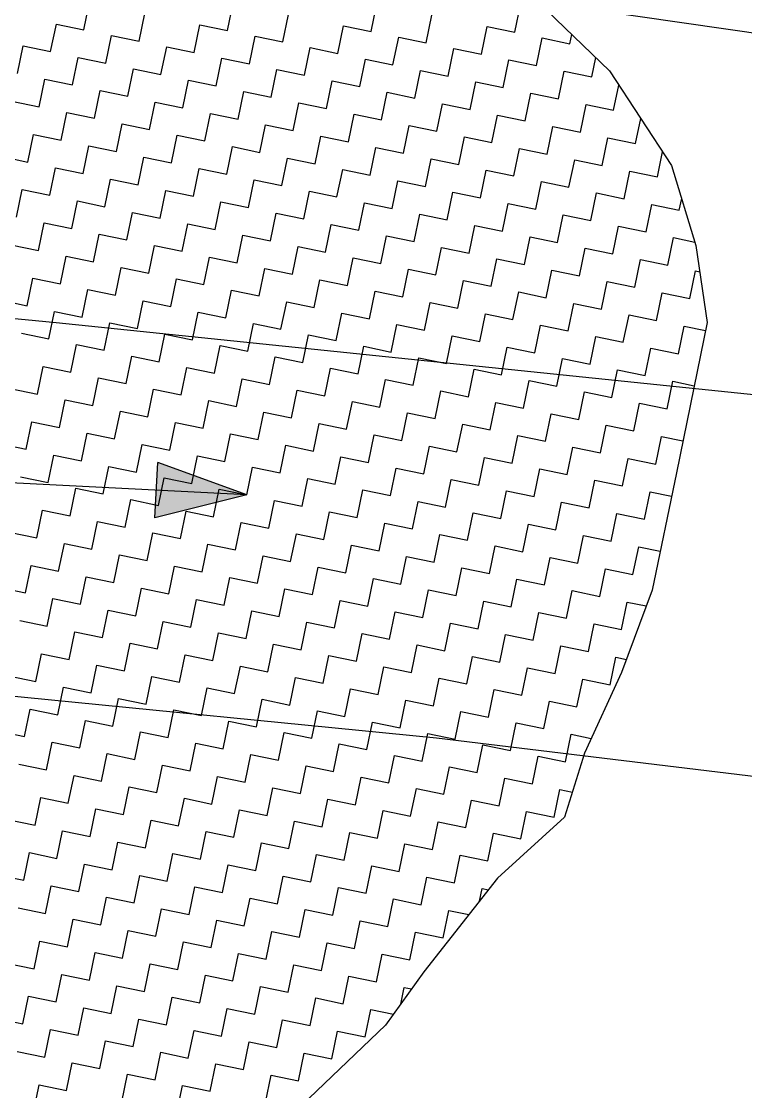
# Model space of a CAD drawing. Header units: metres. Extents: x 280043 to 281054, y 2047152 to 2048652.
# Drawn here: x 280774.2 to 280837.9, y 2048367.3 to 2048461.4 of the extents above; entities that cross this region are included whole.
import ezdxf

# ---------------------------------------------------------------- set-up
doc = ezdxf.new("R2010")
doc.units = ezdxf.units.M
doc.layers.add('POLY_HATCH', color=12, linetype='Continuous')
doc.layers.add('POLY_PARCEL', color=6, linetype='Continuous')

msp = doc.modelspace()

# ---------------------------------------------------------------- hatches: boundary and pattern name
h = msp.add_hatch(color=256)
h.paths.add_polyline_path([(280786.1, 2048420.172), (280785.977, 2048417.735), (280794.066, 2048419.768)])
h.paths.add_polyline_path([(280794.066, 2048419.768), (280786.224, 2048422.609), (280786.1, 2048420.172)])

# ---------------------------------------------------------------- linework, layer by layer
for points in [[(280794.066, 2048419.768), (280746.072, 2048422.201)], [(280785.977, 2048417.735), (280786.224, 2048422.609)], [(280794.066, 2048419.768), (280786.224, 2048422.609)], [(280794.066, 2048419.768), (280785.977, 2048417.735)]]:
    msp.add_lwpolyline(points)
at = {"layer": 'POLY_HATCH', "linetype": 'Continuous'}
for p, q in [((280779.739, 2048460.643), (280780.239, 2048463.068)), ((280792.365, 2048460.569), (280792.865, 2048462.994)), ((280804.99, 2048460.494), (280805.49, 2048462.919)), ((280817.615, 2048460.42), (280818.115, 2048462.845)), ((280784.589, 2048459.643), (280785.089, 2048462.069)), ((280797.215, 2048459.569), (280797.715, 2048461.994)), ((280809.84, 2048459.495), (280810.34, 2048461.92)), ((280776.814, 2048458.718), (280777.314, 2048461.143)), ((280777.314, 2048461.143), (280779.739, 2048460.643)), ((280789.44, 2048458.644), (280789.94, 2048461.069)), ((280789.94, 2048461.069), (280792.365, 2048460.569)), ((280802.065, 2048458.569), (280802.565, 2048460.994)), ((280802.565, 2048460.994), (280804.99, 2048460.494)), ((280814.69, 2048458.495), (280815.19, 2048460.92)), ((280815.19, 2048460.92), (280817.615, 2048460.42)), ((280781.665, 2048457.718), (280782.164, 2048460.143)), ((280782.164, 2048460.143), (280784.589, 2048459.643)), ((280794.29, 2048457.644), (280794.79, 2048460.069)), ((280794.79, 2048460.069), (280797.215, 2048459.569)), ((280806.915, 2048457.569), (280807.415, 2048459.994)), ((280807.415, 2048459.994), (280809.84, 2048459.495)), ((280819.54, 2048457.495), (280820.04, 2048459.92)), ((280820.04, 2048459.92), (280822.465, 2048459.42)), ((280822.465, 2048459.42), (280822.633, 2048460.232)), ((280773.889, 2048456.793), (280774.389, 2048459.218)), ((280774.389, 2048459.218), (280776.814, 2048458.718)), ((280786.515, 2048456.718), (280787.015, 2048459.144)), ((280787.015, 2048459.144), (280789.44, 2048458.644)), ((280799.14, 2048456.644), (280799.64, 2048459.069)), ((280799.64, 2048459.069), (280802.065, 2048458.569)), ((280811.765, 2048456.57), (280812.265, 2048458.995)), ((280812.265, 2048458.995), (280814.69, 2048458.495)), ((280778.74, 2048455.793), (280779.239, 2048458.218)), ((280779.239, 2048458.218), (280781.665, 2048457.718)), ((280791.365, 2048455.719), (280791.865, 2048458.144)), ((280791.865, 2048458.144), (280794.29, 2048457.644)), ((280803.99, 2048455.644), (280804.49, 2048458.069)), ((280804.49, 2048458.069), (280806.915, 2048457.569)), ((280816.615, 2048455.57), (280817.115, 2048457.995)), ((280817.115, 2048457.995), (280819.54, 2048457.495)), ((280824.391, 2048456.495), (280824.74, 2048458.19)), ((280783.59, 2048454.793), (280784.09, 2048457.218)), ((280784.09, 2048457.218), (280786.515, 2048456.718)), ((280796.215, 2048454.719), (280796.715, 2048457.144)), ((280796.715, 2048457.144), (280799.14, 2048456.644)), ((280808.84, 2048454.644), (280809.34, 2048457.069)), ((280809.34, 2048457.069), (280811.765, 2048456.57)), ((280821.466, 2048454.57), (280821.966, 2048456.995)), ((280821.966, 2048456.995), (280824.391, 2048456.495)), ((280775.815, 2048453.868), (280776.314, 2048456.293)), ((280776.314, 2048456.293), (280778.74, 2048455.793)), ((280788.44, 2048453.793), (280788.94, 2048456.219)), ((280788.94, 2048456.219), (280791.365, 2048455.719)), ((280801.065, 2048453.719), (280801.565, 2048456.144)), ((280801.565, 2048456.144), (280803.99, 2048455.644)), ((280813.69, 2048453.645), (280814.19, 2048456.07)), ((280814.19, 2048456.07), (280816.615, 2048455.57)), ((280780.665, 2048452.868), (280781.165, 2048455.293)), ((280781.165, 2048455.293), (280783.59, 2048454.793)), ((280793.29, 2048452.794), (280793.79, 2048455.219)), ((280793.79, 2048455.219), (280796.215, 2048454.719)), ((280805.915, 2048452.719), (280806.415, 2048455.144)), ((280806.415, 2048455.144), (280808.84, 2048454.644)), ((280818.541, 2048452.645), (280819.041, 2048455.07)), ((280819.041, 2048455.07), (280821.466, 2048454.57)), ((280826.316, 2048453.57), (280826.769, 2048455.769)), ((280773.389, 2048454.368), (280775.815, 2048453.868)), ((280785.515, 2048451.868), (280786.015, 2048454.293)), ((280786.015, 2048454.293), (280788.44, 2048453.793)), ((280798.14, 2048451.794), (280798.64, 2048454.219)), ((280798.64, 2048454.219), (280801.065, 2048453.719)), ((280810.765, 2048451.719), (280811.265, 2048454.144)), ((280811.265, 2048454.144), (280813.69, 2048453.645)), ((280823.391, 2048451.645), (280823.891, 2048454.07)), ((280823.891, 2048454.07), (280826.316, 2048453.57)), ((280777.74, 2048450.943), (280778.24, 2048453.368)), ((280778.24, 2048453.368), (280780.665, 2048452.868)), ((280790.365, 2048450.868), (280790.865, 2048453.294)), ((280790.865, 2048453.294), (280793.29, 2048452.794)), ((280802.99, 2048450.794), (280803.49, 2048453.219)), ((280803.49, 2048453.219), (280805.915, 2048452.719)), ((280815.616, 2048450.72), (280816.116, 2048453.145)), ((280816.116, 2048453.145), (280818.541, 2048452.645)), ((280782.59, 2048449.943), (280783.09, 2048452.368)), ((280783.09, 2048452.368), (280785.515, 2048451.868)), ((280795.215, 2048449.869), (280795.715, 2048452.294)), ((280795.715, 2048452.294), (280798.14, 2048451.794)), ((280807.84, 2048449.794), (280808.34, 2048452.219)), ((280808.34, 2048452.219), (280810.765, 2048451.719)), ((280820.466, 2048449.72), (280820.966, 2048452.145)), ((280820.966, 2048452.145), (280823.391, 2048451.645)), ((280828.241, 2048450.645), (280828.695, 2048452.845)), ((280774.815, 2048449.018), (280775.315, 2048451.443)), ((280775.315, 2048451.443), (280777.74, 2048450.943)), ((280787.44, 2048448.943), (280787.94, 2048451.368)), ((280787.94, 2048451.368), (280790.365, 2048450.868)), ((280800.065, 2048448.869), (280800.565, 2048451.294)), ((280800.565, 2048451.294), (280802.99, 2048450.794)), ((280812.691, 2048448.794), (280813.191, 2048451.22)), ((280813.191, 2048451.22), (280815.616, 2048450.72)), ((280779.665, 2048448.018), (280780.165, 2048450.443)), ((280780.165, 2048450.443), (280782.59, 2048449.943)), ((280792.29, 2048447.943), (280792.79, 2048450.369)), ((280792.79, 2048450.369), (280795.215, 2048449.869)), ((280804.916, 2048447.869), (280805.415, 2048450.294)), ((280805.415, 2048450.294), (280807.84, 2048449.794)), ((280825.316, 2048448.72), (280825.816, 2048451.145)), ((280825.816, 2048451.145), (280828.241, 2048450.645)), ((280772.39, 2048449.518), (280774.815, 2048449.018)), ((280784.515, 2048447.018), (280785.015, 2048449.443)), ((280785.015, 2048449.443), (280787.44, 2048448.943)), ((280797.14, 2048446.944), (280797.64, 2048449.369)), ((280797.64, 2048449.369), (280800.065, 2048448.869)), ((280817.541, 2048447.795), (280818.041, 2048450.22)), ((280818.041, 2048450.22), (280820.466, 2048449.72)), ((280830.166, 2048447.72), (280830.62, 2048449.922)), ((280776.74, 2048446.093), (280777.24, 2048448.518)), ((280777.24, 2048448.518), (280779.665, 2048448.018)), ((280789.365, 2048446.018), (280789.865, 2048448.443)), ((280789.865, 2048448.443), (280792.29, 2048447.943)), ((280801.991, 2048445.944), (280802.49, 2048448.369)), ((280802.49, 2048448.369), (280804.916, 2048447.869)), ((280809.766, 2048446.869), (280810.266, 2048449.294)), ((280810.266, 2048449.294), (280812.691, 2048448.794)), ((280822.391, 2048446.795), (280822.891, 2048449.22)), ((280822.891, 2048449.22), (280825.316, 2048448.72)), ((280781.59, 2048445.093), (280782.09, 2048447.518)), ((280782.09, 2048447.518), (280784.515, 2048447.018)), ((280794.215, 2048445.019), (280794.715, 2048447.444)), ((280794.715, 2048447.444), (280797.14, 2048446.944)), ((280814.616, 2048445.869), (280815.116, 2048448.295)), ((280815.116, 2048448.295), (280817.541, 2048447.795)), ((280827.241, 2048445.795), (280827.741, 2048448.22)), ((280827.741, 2048448.22), (280830.166, 2048447.72)), ((280773.815, 2048444.168), (280774.315, 2048446.593)), ((280774.315, 2048446.593), (280776.74, 2048446.093)), ((280786.44, 2048444.093), (280786.94, 2048446.518)), ((280786.94, 2048446.518), (280789.365, 2048446.018)), ((280806.841, 2048444.944), (280807.341, 2048447.369)), ((280807.341, 2048447.369), (280809.766, 2048446.869)), ((280819.466, 2048444.87), (280819.966, 2048447.295)), ((280819.966, 2048447.295), (280822.391, 2048446.795)), ((280778.665, 2048443.168), (280779.165, 2048445.593)), ((280779.165, 2048445.593), (280781.59, 2048445.093)), ((280799.066, 2048444.019), (280799.565, 2048446.444)), ((280799.565, 2048446.444), (280801.991, 2048445.944)), ((280811.691, 2048443.944), (280812.191, 2048446.369)), ((280812.191, 2048446.369), (280814.616, 2048445.869)), ((280824.316, 2048443.87), (280824.816, 2048446.295)), ((280824.816, 2048446.295), (280827.241, 2048445.795)), ((280832.091, 2048444.795), (280832.301, 2048445.81)), ((280791.29, 2048443.093), (280791.79, 2048445.518)), ((280791.79, 2048445.518), (280794.215, 2048445.019)), ((280803.916, 2048443.019), (280804.416, 2048445.444)), ((280804.416, 2048445.444), (280806.841, 2048444.944)), ((280816.541, 2048442.944), (280817.041, 2048445.37)), ((280817.041, 2048445.37), (280819.466, 2048444.87)), ((280829.166, 2048442.87), (280829.666, 2048445.295)), ((280829.666, 2048445.295), (280832.091, 2048444.795)), ((280775.74, 2048441.243), (280776.24, 2048443.668)), ((280776.24, 2048443.668), (280778.665, 2048443.168)), ((280783.515, 2048442.168), (280784.015, 2048444.593)), ((280784.015, 2048444.593), (280786.44, 2048444.093)), ((280796.141, 2048442.094), (280796.64, 2048444.519)), ((280796.64, 2048444.519), (280799.066, 2048444.019)), ((280808.766, 2048442.019), (280809.266, 2048444.444)), ((280809.266, 2048444.444), (280811.691, 2048443.944)), ((280821.391, 2048441.945), (280821.891, 2048444.37)), ((280821.891, 2048444.37), (280824.316, 2048443.87)), ((280788.365, 2048441.168), (280788.865, 2048443.593)), ((280788.865, 2048443.593), (280791.29, 2048443.093)), ((280800.991, 2048441.094), (280801.491, 2048443.519)), ((280801.491, 2048443.519), (280803.916, 2048443.019)), ((280813.616, 2048441.019), (280814.116, 2048443.444)), ((280814.116, 2048443.444), (280816.541, 2048442.944)), ((280826.241, 2048440.945), (280826.741, 2048443.37)), ((280826.741, 2048443.37), (280829.166, 2048442.87)), ((280780.59, 2048440.243), (280781.09, 2048442.668)), ((280781.09, 2048442.668), (280783.515, 2048442.168)), ((280793.216, 2048440.168), (280793.715, 2048442.593)), ((280793.715, 2048442.593), (280796.141, 2048442.094)), ((280805.841, 2048440.094), (280806.341, 2048442.519)), ((280806.341, 2048442.519), (280808.766, 2048442.019)), ((280818.466, 2048440.019), (280818.966, 2048442.445)), ((280818.966, 2048442.445), (280821.391, 2048441.945)), ((280831.091, 2048439.945), (280831.591, 2048442.37)), ((280831.591, 2048442.37), (280833.469, 2048441.983)), ((280773.315, 2048441.743), (280775.74, 2048441.243)), ((280785.44, 2048439.243), (280785.94, 2048441.668)), ((280785.94, 2048441.668), (280788.365, 2048441.168)), ((280798.066, 2048439.169), (280798.566, 2048441.594)), ((280798.566, 2048441.594), (280800.991, 2048441.094)), ((280810.691, 2048439.094), (280811.191, 2048441.519)), ((280811.191, 2048441.519), (280813.616, 2048441.019)), ((280823.316, 2048439.02), (280823.816, 2048441.445)), ((280823.816, 2048441.445), (280826.241, 2048440.945)), ((280777.665, 2048438.318), (280778.165, 2048440.743)), ((280778.165, 2048440.743), (280780.59, 2048440.243)), ((280790.291, 2048438.243), (280790.79, 2048440.668)), ((280790.79, 2048440.668), (280793.216, 2048440.168)), ((280802.916, 2048438.169), (280803.416, 2048440.594)), ((280803.416, 2048440.594), (280805.841, 2048440.094)), ((280815.541, 2048438.094), (280816.041, 2048440.519)), ((280816.041, 2048440.519), (280818.466, 2048440.019)), ((280828.167, 2048438.02), (280828.666, 2048440.445)), ((280828.666, 2048440.445), (280831.091, 2048439.945)), ((280782.515, 2048437.318), (280783.015, 2048439.743)), ((280783.015, 2048439.743), (280785.44, 2048439.243)), ((280795.141, 2048437.243), (280795.641, 2048439.668)), ((280795.641, 2048439.668), (280798.066, 2048439.169)), ((280807.766, 2048437.169), (280808.266, 2048439.594)), ((280808.266, 2048439.594), (280810.691, 2048439.094)), ((280820.391, 2048437.094), (280820.891, 2048439.52)), ((280820.891, 2048439.52), (280823.316, 2048439.02)), ((280833.017, 2048437.02), (280833.517, 2048439.445)), ((280833.517, 2048439.445), (280833.899, 2048439.366)), ((280774.74, 2048436.392), (280775.24, 2048438.818)), ((280775.24, 2048438.818), (280777.665, 2048438.318)), ((280787.366, 2048436.318), (280787.865, 2048438.743)), ((280787.865, 2048438.743), (280790.291, 2048438.243)), ((280799.991, 2048436.244), (280800.491, 2048438.669)), ((280800.491, 2048438.669), (280802.916, 2048438.169)), ((280812.616, 2048436.169), (280813.116, 2048438.594)), ((280813.116, 2048438.594), (280815.541, 2048438.094)), ((280825.242, 2048436.095), (280825.741, 2048438.52)), ((280825.741, 2048438.52), (280828.167, 2048438.02)), ((280779.59, 2048435.393), (280780.09, 2048437.818)), ((280780.09, 2048437.818), (280782.515, 2048437.318)), ((280792.216, 2048435.318), (280792.716, 2048437.743)), ((280792.716, 2048437.743), (280795.141, 2048437.243)), ((280804.841, 2048435.244), (280805.341, 2048437.669)), ((280805.341, 2048437.669), (280807.766, 2048437.169)), ((280817.466, 2048435.169), (280817.966, 2048437.594)), ((280817.966, 2048437.594), (280820.391, 2048437.094)), ((280830.092, 2048435.095), (280830.592, 2048437.52)), ((280830.592, 2048437.52), (280833.017, 2048437.02)), ((280772.315, 2048436.892), (280774.74, 2048436.392)), ((280784.441, 2048434.393), (280784.941, 2048436.818)), ((280784.941, 2048436.818), (280787.366, 2048436.318)), ((280797.066, 2048434.318), (280797.566, 2048436.743)), ((280797.566, 2048436.743), (280799.991, 2048436.244)), ((280809.691, 2048434.244), (280810.191, 2048436.669)), ((280810.191, 2048436.669), (280812.616, 2048436.169)), ((280822.317, 2048434.169), (280822.816, 2048436.595)), ((280822.816, 2048436.595), (280825.242, 2048436.095)), ((280776.665, 2048433.467), (280777.165, 2048435.893)), ((280777.165, 2048435.893), (280779.59, 2048435.393)), ((280789.291, 2048433.393), (280789.791, 2048435.818)), ((280789.791, 2048435.818), (280792.216, 2048435.318)), ((280801.916, 2048433.319), (280802.416, 2048435.744)), ((280802.416, 2048435.744), (280804.841, 2048435.244)), ((280814.541, 2048433.244), (280815.041, 2048435.669)), ((280815.041, 2048435.669), (280817.466, 2048435.169)), ((280827.167, 2048433.17), (280827.667, 2048435.595)), ((280827.667, 2048435.595), (280830.092, 2048435.095)), ((280781.516, 2048432.468), (280782.016, 2048434.893)), ((280782.016, 2048434.893), (280784.441, 2048434.393)), ((280794.141, 2048432.393), (280794.641, 2048434.818)), ((280794.641, 2048434.818), (280797.066, 2048434.318)), ((280806.766, 2048432.319), (280807.266, 2048434.744)), ((280807.266, 2048434.744), (280809.691, 2048434.244)), ((280819.392, 2048432.244), (280819.891, 2048434.669)), ((280819.891, 2048434.669), (280822.317, 2048434.169)), ((280832.017, 2048432.17), (280832.517, 2048434.595)), ((280832.517, 2048434.595), (280834.407, 2048434.205)), ((280774.24, 2048433.967), (280776.665, 2048433.467)), ((280786.366, 2048431.468), (280786.866, 2048433.893)), ((280786.866, 2048433.893), (280789.291, 2048433.393)), ((280798.991, 2048431.393), (280799.491, 2048433.818)), ((280799.491, 2048433.818), (280801.916, 2048433.319)), ((280811.616, 2048431.319), (280812.116, 2048433.744)), ((280812.116, 2048433.744), (280814.541, 2048433.244)), ((280824.242, 2048431.245), (280824.742, 2048433.67)), ((280824.742, 2048433.67), (280827.167, 2048433.17)), ((280778.591, 2048430.542), (280779.091, 2048432.968)), ((280779.091, 2048432.968), (280781.516, 2048432.468)), ((280791.216, 2048430.468), (280791.716, 2048432.893)), ((280791.716, 2048432.893), (280794.141, 2048432.393)), ((280803.841, 2048430.394), (280804.341, 2048432.819)), ((280804.341, 2048432.819), (280806.766, 2048432.319)), ((280816.467, 2048430.319), (280816.966, 2048432.744)), ((280816.966, 2048432.744), (280819.392, 2048432.244)), ((280829.092, 2048430.245), (280829.592, 2048432.67)), ((280829.592, 2048432.67), (280832.017, 2048432.17)), ((280783.441, 2048429.543), (280783.941, 2048431.968)), ((280783.941, 2048431.968), (280786.366, 2048431.468)), ((280796.066, 2048429.468), (280796.566, 2048431.893)), ((280796.566, 2048431.893), (280798.991, 2048431.393)), ((280808.691, 2048429.394), (280809.191, 2048431.819)), ((280809.191, 2048431.819), (280811.616, 2048431.319)), ((280821.317, 2048429.319), (280821.817, 2048431.744)), ((280821.817, 2048431.744), (280824.242, 2048431.245)), ((280775.666, 2048428.617), (280776.166, 2048431.042)), ((280776.166, 2048431.042), (280778.591, 2048430.542)), ((280788.291, 2048428.543), (280788.791, 2048430.968)), ((280788.791, 2048430.968), (280791.216, 2048430.468)), ((280800.916, 2048428.468), (280801.416, 2048430.893)), ((280801.416, 2048430.893), (280803.841, 2048430.394)), ((280813.542, 2048428.394), (280814.041, 2048430.819)), ((280814.041, 2048430.819), (280816.467, 2048430.319)), ((280826.167, 2048428.32), (280826.667, 2048430.745)), ((280826.667, 2048430.745), (280829.092, 2048430.245)), ((280780.516, 2048427.617), (280781.016, 2048430.043)), ((280781.016, 2048430.043), (280783.441, 2048429.543)), ((280793.141, 2048427.543), (280793.641, 2048429.968)), ((280793.641, 2048429.968), (280796.066, 2048429.468)), ((280805.766, 2048427.469), (280806.266, 2048429.894)), ((280806.266, 2048429.894), (280808.691, 2048429.394)), ((280818.392, 2048427.394), (280818.892, 2048429.819)), ((280818.892, 2048429.819), (280821.317, 2048429.319)), ((280831.017, 2048427.32), (280831.517, 2048429.745)), ((280831.517, 2048429.745), (280833.408, 2048429.355)), ((280773.241, 2048429.117), (280775.666, 2048428.617)), ((280785.366, 2048426.618), (280785.866, 2048429.043)), ((280785.866, 2048429.043), (280788.291, 2048428.543)), ((280797.991, 2048426.543), (280798.491, 2048428.968)), ((280798.491, 2048428.968), (280800.916, 2048428.468)), ((280810.617, 2048426.469), (280811.117, 2048428.894)), ((280811.117, 2048428.894), (280813.542, 2048428.394)), ((280823.242, 2048426.394), (280823.742, 2048428.819)), ((280823.742, 2048428.819), (280826.167, 2048428.32)), ((280777.591, 2048425.692), (280778.091, 2048428.117)), ((280778.091, 2048428.117), (280780.516, 2048427.617)), ((280790.216, 2048425.618), (280790.716, 2048428.043)), ((280790.716, 2048428.043), (280793.141, 2048427.543)), ((280802.841, 2048425.543), (280803.341, 2048427.969)), ((280803.341, 2048427.969), (280805.766, 2048427.469)), ((280815.467, 2048425.469), (280815.967, 2048427.894)), ((280815.967, 2048427.894), (280818.392, 2048427.394)), ((280828.092, 2048425.395), (280828.592, 2048427.82)), ((280828.592, 2048427.82), (280831.017, 2048427.32)), ((280782.441, 2048424.692), (280782.941, 2048427.118)), ((280782.941, 2048427.118), (280785.366, 2048426.618)), ((280795.066, 2048424.618), (280795.566, 2048427.043)), ((280795.566, 2048427.043), (280797.991, 2048426.543)), ((280807.692, 2048424.544), (280808.192, 2048426.969)), ((280808.192, 2048426.969), (280810.617, 2048426.469)), ((280820.317, 2048424.469), (280820.817, 2048426.894)), ((280820.817, 2048426.894), (280823.242, 2048426.394)), ((280774.666, 2048423.767), (280775.166, 2048426.192)), ((280775.166, 2048426.192), (280777.591, 2048425.692)), ((280787.291, 2048423.693), (280787.791, 2048426.118)), ((280787.791, 2048426.118), (280790.216, 2048425.618)), ((280799.916, 2048423.618), (280800.416, 2048426.043)), ((280800.416, 2048426.043), (280802.841, 2048425.543)), ((280812.542, 2048423.544), (280813.042, 2048425.969)), ((280813.042, 2048425.969), (280815.467, 2048425.469)), ((280825.167, 2048423.469), (280825.667, 2048425.894)), ((280825.667, 2048425.894), (280828.092, 2048425.395)), ((280779.516, 2048422.767), (280780.016, 2048425.192)), ((280780.016, 2048425.192), (280782.441, 2048424.692)), ((280792.141, 2048422.693), (280792.641, 2048425.118)), ((280792.641, 2048425.118), (280795.066, 2048424.618)), ((280804.767, 2048422.618), (280805.267, 2048425.044)), ((280805.267, 2048425.044), (280807.692, 2048424.544)), ((280817.392, 2048422.544), (280817.892, 2048424.969)), ((280817.892, 2048424.969), (280820.317, 2048424.469)), ((280830.017, 2048422.47), (280830.517, 2048424.895)), ((280830.517, 2048424.895), (280832.408, 2048424.505)), ((280772.241, 2048424.267), (280774.666, 2048423.767)), ((280784.366, 2048421.768), (280784.866, 2048424.193)), ((280784.866, 2048424.193), (280787.291, 2048423.693)), ((280796.991, 2048421.693), (280797.491, 2048424.118)), ((280797.491, 2048424.118), (280799.916, 2048423.618)), ((280809.617, 2048421.619), (280810.117, 2048424.044)), ((280810.117, 2048424.044), (280812.542, 2048423.544)), ((280822.242, 2048421.544), (280822.742, 2048423.969)), ((280822.742, 2048423.969), (280825.167, 2048423.469)), ((280776.591, 2048420.842), (280777.091, 2048423.267)), ((280777.091, 2048423.267), (280779.516, 2048422.767)), ((280789.216, 2048420.768), (280789.716, 2048423.193)), ((280789.716, 2048423.193), (280792.141, 2048422.693)), ((280801.842, 2048420.693), (280802.342, 2048423.118)), ((280802.342, 2048423.118), (280804.767, 2048422.618)), ((280814.467, 2048420.619), (280814.967, 2048423.044)), ((280814.967, 2048423.044), (280817.392, 2048422.544)), ((280827.092, 2048420.544), (280827.592, 2048422.969)), ((280827.592, 2048422.969), (280830.017, 2048422.47)), ((280781.441, 2048419.842), (280781.941, 2048422.267)), ((280781.941, 2048422.267), (280784.366, 2048421.768)), ((280794.066, 2048419.768), (280794.566, 2048422.193)), ((280794.566, 2048422.193), (280796.991, 2048421.693)), ((280806.692, 2048419.693), (280807.192, 2048422.119)), ((280807.192, 2048422.119), (280809.617, 2048421.619)), ((280819.317, 2048419.619), (280819.817, 2048422.044)), ((280819.817, 2048422.044), (280822.242, 2048421.544)), ((280774.166, 2048421.342), (280776.591, 2048420.842)), ((280786.291, 2048418.843), (280786.791, 2048421.268)), ((280786.791, 2048421.268), (280789.216, 2048420.768)), ((280798.917, 2048418.768), (280799.417, 2048421.193)), ((280799.417, 2048421.193), (280801.842, 2048420.693)), ((280811.542, 2048418.694), (280812.042, 2048421.119)), ((280812.042, 2048421.119), (280814.467, 2048420.619)), ((280778.516, 2048417.917), (280779.016, 2048420.342)), ((280779.016, 2048420.342), (280781.441, 2048419.842)), ((280791.142, 2048417.843), (280791.641, 2048420.268)), ((280791.641, 2048420.268), (280794.066, 2048419.768)), ((280803.767, 2048417.768), (280804.267, 2048420.193)), ((280804.267, 2048420.193), (280806.692, 2048419.693)), ((280824.167, 2048418.619), (280824.667, 2048421.044)), ((280824.667, 2048421.044), (280827.092, 2048420.544)), ((280783.366, 2048416.917), (280783.866, 2048419.342)), ((280783.866, 2048419.342), (280786.291, 2048418.843)), ((280795.992, 2048416.843), (280796.492, 2048419.268)), ((280796.492, 2048419.268), (280798.917, 2048418.768)), ((280816.392, 2048417.694), (280816.892, 2048420.119)), ((280816.892, 2048420.119), (280819.317, 2048419.619)), ((280829.017, 2048417.619), (280829.517, 2048420.044)), ((280829.517, 2048420.044), (280831.408, 2048419.655)), ((280775.591, 2048415.992), (280776.091, 2048418.417)), ((280776.091, 2048418.417), (280778.516, 2048417.917)), ((280788.217, 2048415.918), (280788.716, 2048418.343)), ((280788.716, 2048418.343), (280791.142, 2048417.843)), ((280800.842, 2048415.843), (280801.342, 2048418.268)), ((280801.342, 2048418.268), (280803.767, 2048417.768)), ((280808.617, 2048416.768), (280809.117, 2048419.194)), ((280809.117, 2048419.194), (280811.542, 2048418.694)), ((280821.242, 2048416.694), (280821.742, 2048419.119)), ((280821.742, 2048419.119), (280824.167, 2048418.619)), ((280780.441, 2048414.992), (280780.941, 2048417.417)), ((280780.941, 2048417.417), (280783.366, 2048416.917)), ((280793.067, 2048414.918), (280793.567, 2048417.343)), ((280793.567, 2048417.343), (280795.992, 2048416.843)), ((280813.467, 2048415.769), (280813.967, 2048418.194)), ((280813.967, 2048418.194), (280816.392, 2048417.694)), ((280826.092, 2048415.694), (280826.592, 2048418.119)), ((280826.592, 2048418.119), (280829.017, 2048417.619)), ((280773.166, 2048416.492), (280775.591, 2048415.992)), ((280785.292, 2048413.992), (280785.791, 2048416.417)), ((280785.791, 2048416.417), (280788.217, 2048415.918)), ((280805.692, 2048414.843), (280806.192, 2048417.268)), ((280806.192, 2048417.268), (280808.617, 2048416.768)), ((280818.317, 2048414.769), (280818.817, 2048417.194)), ((280818.817, 2048417.194), (280821.242, 2048416.694)), ((280777.516, 2048413.067), (280778.016, 2048415.492)), ((280778.016, 2048415.492), (280780.441, 2048414.992)), ((280797.917, 2048413.918), (280798.417, 2048416.343)), ((280798.417, 2048416.343), (280800.842, 2048415.843)), ((280810.542, 2048413.843), (280811.042, 2048416.269)), ((280811.042, 2048416.269), (280813.467, 2048415.769)), ((280823.167, 2048413.769), (280823.667, 2048416.194)), ((280823.667, 2048416.194), (280826.092, 2048415.694)), ((280790.142, 2048412.993), (280790.642, 2048415.418)), ((280790.642, 2048415.418), (280793.067, 2048414.918)), ((280802.767, 2048412.918), (280803.267, 2048415.343)), ((280803.267, 2048415.343), (280805.692, 2048414.843)), ((280815.392, 2048412.844), (280815.892, 2048415.269)), ((280815.892, 2048415.269), (280818.317, 2048414.769)), ((280828.018, 2048412.769), (280828.518, 2048415.194)), ((280828.518, 2048415.194), (280830.408, 2048414.805)), ((280774.591, 2048411.142), (280775.091, 2048413.567)), ((280775.091, 2048413.567), (280777.516, 2048413.067)), ((280782.367, 2048412.067), (280782.866, 2048414.492)), ((280782.866, 2048414.492), (280785.292, 2048413.992)), ((280794.992, 2048411.993), (280795.492, 2048414.418)), ((280795.492, 2048414.418), (280797.917, 2048413.918)), ((280807.617, 2048411.918), (280808.117, 2048414.343)), ((280808.117, 2048414.343), (280810.542, 2048413.843)), ((280820.242, 2048411.844), (280820.742, 2048414.269)), ((280820.742, 2048414.269), (280823.167, 2048413.769)), ((280787.217, 2048411.067), (280787.717, 2048413.492)), ((280787.717, 2048413.492), (280790.142, 2048412.993)), ((280799.842, 2048410.993), (280800.342, 2048413.418)), ((280800.342, 2048413.418), (280802.767, 2048412.918)), ((280812.467, 2048410.918), (280812.967, 2048413.344)), ((280812.967, 2048413.344), (280815.392, 2048412.844)), ((280825.093, 2048410.844), (280825.593, 2048413.269)), ((280825.593, 2048413.269), (280828.018, 2048412.769)), ((280779.442, 2048410.142), (280779.941, 2048412.567)), ((280779.941, 2048412.567), (280782.367, 2048412.067)), ((280792.067, 2048410.068), (280792.567, 2048412.493)), ((280792.567, 2048412.493), (280794.992, 2048411.993)), ((280804.692, 2048409.993), (280805.192, 2048412.418)), ((280805.192, 2048412.418), (280807.617, 2048411.918)), ((280817.318, 2048409.919), (280817.817, 2048412.344)), ((280817.817, 2048412.344), (280820.242, 2048411.844)), ((280772.166, 2048411.642), (280774.591, 2048411.142)), ((280784.292, 2048409.142), (280784.792, 2048411.567)), ((280784.792, 2048411.567), (280787.217, 2048411.067)), ((280796.917, 2048409.068), (280797.417, 2048411.493)), ((280797.417, 2048411.493), (280799.842, 2048410.993)), ((280809.542, 2048408.993), (280810.042, 2048411.418)), ((280810.042, 2048411.418), (280812.467, 2048410.918)), ((280822.168, 2048408.919), (280822.668, 2048411.344)), ((280822.668, 2048411.344), (280825.093, 2048410.844)), ((280776.517, 2048408.217), (280777.016, 2048410.642)), ((280777.016, 2048410.642), (280779.442, 2048410.142)), ((280789.142, 2048408.142), (280789.642, 2048410.567)), ((280789.642, 2048410.567), (280792.067, 2048410.068)), ((280801.767, 2048408.068), (280802.267, 2048410.493)), ((280802.267, 2048410.493), (280804.692, 2048409.993)), ((280814.393, 2048407.994), (280814.892, 2048410.419)), ((280814.892, 2048410.419), (280817.318, 2048409.919)), ((280827.018, 2048407.919), (280827.518, 2048410.344)), ((280827.518, 2048410.344), (280829.189, 2048410)), ((280781.367, 2048407.217), (280781.867, 2048409.642)), ((280781.867, 2048409.642), (280784.292, 2048409.142)), ((280793.992, 2048407.143), (280794.492, 2048409.568)), ((280794.492, 2048409.568), (280796.917, 2048409.068)), ((280806.617, 2048407.068), (280807.117, 2048409.493)), ((280807.117, 2048409.493), (280809.542, 2048408.993)), ((280819.243, 2048406.994), (280819.743, 2048409.419)), ((280819.743, 2048409.419), (280822.168, 2048408.919)), ((280774.092, 2048408.717), (280776.517, 2048408.217)), ((280786.217, 2048406.217), (280786.717, 2048408.642)), ((280786.717, 2048408.642), (280789.142, 2048408.142)), ((280798.842, 2048406.143), (280799.342, 2048408.568)), ((280799.342, 2048408.568), (280801.767, 2048408.068)), ((280811.468, 2048406.068), (280811.967, 2048408.493)), ((280811.967, 2048408.493), (280814.393, 2048407.994)), ((280824.093, 2048405.994), (280824.593, 2048408.419)), ((280824.593, 2048408.419), (280827.018, 2048407.919)), ((280778.442, 2048405.292), (280778.942, 2048407.717)), ((280778.942, 2048407.717), (280781.367, 2048407.217)), ((280791.067, 2048405.217), (280791.567, 2048407.642)), ((280791.567, 2048407.642), (280793.992, 2048407.143)), ((280803.692, 2048405.143), (280804.192, 2048407.568)), ((280804.192, 2048407.568), (280806.617, 2048407.068)), ((280816.318, 2048405.069), (280816.818, 2048407.494)), ((280816.818, 2048407.494), (280819.243, 2048406.994)), ((280783.292, 2048404.292), (280783.792, 2048406.717)), ((280783.792, 2048406.717), (280786.217, 2048406.217)), ((280795.917, 2048404.218), (280796.417, 2048406.643)), ((280796.417, 2048406.643), (280798.842, 2048406.143)), ((280808.543, 2048404.143), (280809.042, 2048406.568)), ((280809.042, 2048406.568), (280811.468, 2048406.068)), ((280821.168, 2048404.069), (280821.668, 2048406.494)), ((280821.668, 2048406.494), (280824.093, 2048405.994)), ((280775.517, 2048403.367), (280776.017, 2048405.792)), ((280776.017, 2048405.792), (280778.442, 2048405.292)), ((280788.142, 2048403.292), (280788.642, 2048405.717)), ((280788.642, 2048405.717), (280791.067, 2048405.217)), ((280800.767, 2048403.218), (280801.267, 2048405.643)), ((280801.267, 2048405.643), (280803.692, 2048405.143)), ((280813.393, 2048403.143), (280813.893, 2048405.568)), ((280813.893, 2048405.568), (280816.318, 2048405.069)), ((280826.018, 2048403.069), (280826.518, 2048405.494)), ((280826.518, 2048405.494), (280827.442, 2048405.303)), ((280780.367, 2048402.367), (280780.867, 2048404.792)), ((280780.867, 2048404.792), (280783.292, 2048404.292)), ((280792.992, 2048402.292), (280793.492, 2048404.717)), ((280793.492, 2048404.717), (280795.917, 2048404.218)), ((280805.618, 2048402.218), (280806.117, 2048404.643)), ((280806.117, 2048404.643), (280808.543, 2048404.143)), ((280818.243, 2048402.144), (280818.743, 2048404.569)), ((280818.743, 2048404.569), (280821.168, 2048404.069)), ((280773.092, 2048403.867), (280775.517, 2048403.367)), ((280785.217, 2048401.367), (280785.717, 2048403.792)), ((280785.717, 2048403.792), (280788.142, 2048403.292)), ((280797.842, 2048401.293), (280798.342, 2048403.718)), ((280798.342, 2048403.718), (280800.767, 2048403.218)), ((280810.468, 2048401.218), (280810.968, 2048403.643)), ((280810.968, 2048403.643), (280813.393, 2048403.143)), ((280823.093, 2048401.144), (280823.593, 2048403.569)), ((280823.593, 2048403.569), (280826.018, 2048403.069)), ((280777.442, 2048400.442), (280777.942, 2048402.867)), ((280777.942, 2048402.867), (280780.367, 2048402.367)), ((280790.067, 2048400.367), (280790.567, 2048402.792)), ((280790.567, 2048402.792), (280792.992, 2048402.292)), ((280802.693, 2048400.293), (280803.192, 2048402.718)), ((280803.192, 2048402.718), (280805.618, 2048402.218)), ((280815.318, 2048400.218), (280815.818, 2048402.643)), ((280815.818, 2048402.643), (280818.243, 2048402.144)), ((280782.292, 2048399.442), (280782.792, 2048401.867)), ((280782.792, 2048401.867), (280785.217, 2048401.367)), ((280794.917, 2048399.367), (280795.417, 2048401.793)), ((280795.417, 2048401.793), (280797.842, 2048401.293)), ((280807.543, 2048399.293), (280808.043, 2048401.718)), ((280808.043, 2048401.718), (280810.468, 2048401.218)), ((280820.168, 2048399.219), (280820.668, 2048401.644)), ((280820.668, 2048401.644), (280823.093, 2048401.144)), ((280774.517, 2048398.517), (280775.017, 2048400.942)), ((280775.017, 2048400.942), (280777.442, 2048400.442)), ((280787.142, 2048398.442), (280787.642, 2048400.867)), ((280787.642, 2048400.867), (280790.067, 2048400.367)), ((280799.768, 2048398.368), (280800.267, 2048400.793)), ((280800.267, 2048400.793), (280802.693, 2048400.293)), ((280812.393, 2048398.293), (280812.893, 2048400.718)), ((280812.893, 2048400.718), (280815.318, 2048400.218)), ((280779.367, 2048397.517), (280779.867, 2048399.942)), ((280779.867, 2048399.942), (280782.292, 2048399.442)), ((280791.992, 2048397.442), (280792.492, 2048399.867)), ((280792.492, 2048399.867), (280794.917, 2048399.367)), ((280804.618, 2048397.368), (280805.118, 2048399.793)), ((280805.118, 2048399.793), (280807.543, 2048399.293)), ((280817.243, 2048397.293), (280817.743, 2048399.718)), ((280817.743, 2048399.718), (280820.168, 2048399.219)), ((280772.092, 2048399.016), (280774.517, 2048398.517)), ((280784.217, 2048396.517), (280784.717, 2048398.942)), ((280784.717, 2048398.942), (280787.142, 2048398.442)), ((280796.843, 2048396.442), (280797.343, 2048398.868)), ((280797.343, 2048398.868), (280799.768, 2048398.368)), ((280809.468, 2048396.368), (280809.968, 2048398.793)), ((280809.968, 2048398.793), (280812.393, 2048398.293)), ((280822.093, 2048396.294), (280822.593, 2048398.719)), ((280822.593, 2048398.719), (280824.354, 2048398.356)), ((280776.442, 2048395.592), (280776.942, 2048398.017)), ((280776.942, 2048398.017), (280779.367, 2048397.517)), ((280789.067, 2048395.517), (280789.567, 2048397.942)), ((280789.567, 2048397.942), (280791.992, 2048397.442)), ((280801.693, 2048395.443), (280802.193, 2048397.868)), ((280802.193, 2048397.868), (280804.618, 2048397.368)), ((280814.318, 2048395.368), (280814.818, 2048397.793)), ((280814.818, 2048397.793), (280817.243, 2048397.293)), ((280781.292, 2048394.592), (280781.792, 2048397.017)), ((280781.792, 2048397.017), (280784.217, 2048396.517)), ((280793.918, 2048394.517), (280794.418, 2048396.942)), ((280794.418, 2048396.942), (280796.843, 2048396.442)), ((280806.543, 2048394.443), (280807.043, 2048396.868)), ((280807.043, 2048396.868), (280809.468, 2048396.368)), ((280819.168, 2048394.368), (280819.668, 2048396.793)), ((280819.668, 2048396.793), (280822.093, 2048396.294)), ((280774.017, 2048396.091), (280776.442, 2048395.592)), ((280786.142, 2048393.592), (280786.642, 2048396.017)), ((280786.642, 2048396.017), (280789.067, 2048395.517)), ((280798.768, 2048393.517), (280799.268, 2048395.943)), ((280799.268, 2048395.943), (280801.693, 2048395.443)), ((280811.393, 2048393.443), (280811.893, 2048395.868)), ((280811.893, 2048395.868), (280814.318, 2048395.368)), ((280778.367, 2048392.667), (280778.867, 2048395.092)), ((280778.867, 2048395.092), (280781.292, 2048394.592)), ((280790.993, 2048392.592), (280791.493, 2048395.017)), ((280791.493, 2048395.017), (280793.918, 2048394.517)), ((280803.618, 2048392.518), (280804.118, 2048394.943)), ((280804.118, 2048394.943), (280806.543, 2048394.443)), ((280816.243, 2048392.443), (280816.743, 2048394.868)), ((280816.743, 2048394.868), (280819.168, 2048394.368)), ((280783.217, 2048391.667), (280783.717, 2048394.092)), ((280783.717, 2048394.092), (280786.142, 2048393.592)), ((280795.843, 2048391.592), (280796.343, 2048394.017)), ((280796.343, 2048394.017), (280798.768, 2048393.517)), ((280808.468, 2048391.518), (280808.968, 2048393.943)), ((280808.968, 2048393.943), (280811.393, 2048393.443)), ((280821.093, 2048391.443), (280821.593, 2048393.868)), ((280821.593, 2048393.868), (280822.69, 2048393.642)), ((280775.442, 2048390.741), (280775.942, 2048393.166)), ((280775.942, 2048393.166), (280778.367, 2048392.667)), ((280788.068, 2048390.667), (280788.568, 2048393.092)), ((280788.568, 2048393.092), (280790.993, 2048392.592)), ((280800.693, 2048390.592), (280801.193, 2048393.018)), ((280801.193, 2048393.018), (280803.618, 2048392.518)), ((280813.318, 2048390.518), (280813.818, 2048392.943)), ((280813.818, 2048392.943), (280816.243, 2048392.443)), ((280780.292, 2048389.742), (280780.792, 2048392.167)), ((280780.792, 2048392.167), (280783.217, 2048391.667)), ((280792.918, 2048389.667), (280793.418, 2048392.092)), ((280793.418, 2048392.092), (280795.843, 2048391.592)), ((280805.543, 2048389.593), (280806.043, 2048392.018)), ((280806.043, 2048392.018), (280808.468, 2048391.518)), ((280818.168, 2048389.518), (280818.668, 2048391.943)), ((280818.668, 2048391.943), (280821.093, 2048391.443)), ((280773.017, 2048391.241), (280775.442, 2048390.741)), ((280785.143, 2048388.742), (280785.643, 2048391.167)), ((280785.643, 2048391.167), (280788.068, 2048390.667)), ((280797.768, 2048388.667), (280798.268, 2048391.092)), ((280798.268, 2048391.092), (280800.693, 2048390.592)), ((280810.393, 2048388.593), (280810.893, 2048391.018)), ((280810.893, 2048391.018), (280813.318, 2048390.518)), ((280777.368, 2048387.816), (280777.867, 2048390.241)), ((280777.867, 2048390.241), (280780.292, 2048389.742)), ((280789.993, 2048387.742), (280790.493, 2048390.167)), ((280790.493, 2048390.167), (280792.918, 2048389.667)), ((280802.618, 2048387.667), (280803.118, 2048390.093)), ((280803.118, 2048390.093), (280805.543, 2048389.593)), ((280782.218, 2048386.817), (280782.718, 2048389.242)), ((280782.718, 2048389.242), (280785.143, 2048388.742)), ((280794.843, 2048386.742), (280795.343, 2048389.167)), ((280795.343, 2048389.167), (280797.768, 2048388.667)), ((280815.243, 2048387.593), (280815.743, 2048390.018)), ((280815.743, 2048390.018), (280818.168, 2048389.518)), ((280774.443, 2048385.891), (280774.942, 2048388.316)), ((280774.942, 2048388.316), (280777.368, 2048387.816)), ((280787.068, 2048385.817), (280787.568, 2048388.242)), ((280787.568, 2048388.242), (280789.993, 2048387.742)), ((280799.693, 2048385.742), (280800.193, 2048388.167)), ((280800.193, 2048388.167), (280802.618, 2048387.667)), ((280807.468, 2048386.668), (280807.968, 2048389.093)), ((280807.968, 2048389.093), (280810.393, 2048388.593)), ((280779.293, 2048384.891), (280779.793, 2048387.316)), ((280779.793, 2048387.316), (280782.218, 2048386.817)), ((280791.918, 2048384.817), (280792.418, 2048387.242)), ((280792.418, 2048387.242), (280794.843, 2048386.742)), ((280812.318, 2048385.668), (280812.818, 2048388.093)), ((280812.818, 2048388.093), (280815.243, 2048387.593)), ((280772.017, 2048386.391), (280774.443, 2048385.891)), ((280784.143, 2048383.892), (280784.643, 2048386.317)), ((280784.643, 2048386.317), (280787.068, 2048385.817)), ((280804.543, 2048384.743), (280805.043, 2048387.168)), ((280805.043, 2048387.168), (280807.468, 2048386.668)), ((280776.368, 2048382.966), (280776.868, 2048385.391)), ((280776.868, 2048385.391), (280779.293, 2048384.891)), ((280796.768, 2048383.817), (280797.268, 2048386.242)), ((280797.268, 2048386.242), (280799.693, 2048385.742)), ((280809.393, 2048383.743), (280809.893, 2048386.168)), ((280809.893, 2048386.168), (280812.318, 2048385.668)), ((280788.993, 2048382.892), (280789.493, 2048385.317)), ((280789.493, 2048385.317), (280791.918, 2048384.817)), ((280801.618, 2048382.817), (280802.118, 2048385.242)), ((280802.118, 2048385.242), (280804.543, 2048384.743)), ((280814.512, 2048384.046), (280814.744, 2048385.168)), ((280814.744, 2048385.168), (280815.305, 2048385.052)), ((280773.943, 2048383.466), (280776.368, 2048382.966)), ((280781.218, 2048381.966), (280781.718, 2048384.391)), ((280781.718, 2048384.391), (280784.143, 2048383.892)), ((280793.843, 2048381.892), (280794.343, 2048384.317)), ((280794.343, 2048384.317), (280796.768, 2048383.817)), ((280806.468, 2048381.818), (280806.968, 2048384.243)), ((280806.968, 2048384.243), (280809.393, 2048383.743)), ((280786.068, 2048380.967), (280786.568, 2048383.392)), ((280786.568, 2048383.392), (280788.993, 2048382.892)), ((280798.693, 2048380.892), (280799.193, 2048383.317)), ((280799.193, 2048383.317), (280801.618, 2048382.817)), ((280811.319, 2048380.818), (280811.819, 2048383.243)), ((280811.819, 2048383.243), (280813.592, 2048382.877)), ((280778.293, 2048380.041), (280778.793, 2048382.466)), ((280778.793, 2048382.466), (280781.218, 2048381.966)), ((280790.918, 2048379.967), (280791.418, 2048382.392)), ((280791.418, 2048382.392), (280793.843, 2048381.892)), ((280803.544, 2048379.892), (280804.043, 2048382.317)), ((280804.043, 2048382.317), (280806.468, 2048381.818)), ((280783.143, 2048379.041), (280783.643, 2048381.466)), ((280783.643, 2048381.466), (280786.068, 2048380.967)), ((280795.768, 2048378.967), (280796.268, 2048381.392)), ((280796.268, 2048381.392), (280798.693, 2048380.892)), ((280808.394, 2048378.893), (280808.894, 2048381.318)), ((280808.894, 2048381.318), (280811.319, 2048380.818)), ((280775.368, 2048378.116), (280775.868, 2048380.541)), ((280775.868, 2048380.541), (280778.293, 2048380.041)), ((280787.993, 2048378.042), (280788.493, 2048380.467)), ((280788.493, 2048380.467), (280790.918, 2048379.967)), ((280800.619, 2048377.967), (280801.118, 2048380.392)), ((280801.118, 2048380.392), (280803.544, 2048379.892)), ((280780.218, 2048377.116), (280780.718, 2048379.541)), ((280780.718, 2048379.541), (280783.143, 2048379.041)), ((280792.843, 2048377.042), (280793.343, 2048379.467)), ((280793.343, 2048379.467), (280795.768, 2048378.967)), ((280805.469, 2048376.967), (280805.969, 2048379.392)), ((280805.969, 2048379.392), (280808.394, 2048378.893)), ((280772.943, 2048378.616), (280775.368, 2048378.116)), ((280785.068, 2048376.116), (280785.568, 2048378.542)), ((280785.568, 2048378.542), (280787.993, 2048378.042)), ((280797.694, 2048376.042), (280798.193, 2048378.467)), ((280798.193, 2048378.467), (280800.619, 2048377.967)), ((280777.293, 2048375.191), (280777.793, 2048377.616)), ((280777.793, 2048377.616), (280780.218, 2048377.116)), ((280789.918, 2048375.117), (280790.418, 2048377.542)), ((280790.418, 2048377.542), (280792.843, 2048377.042)), ((280802.544, 2048375.042), (280803.044, 2048377.467)), ((280803.044, 2048377.467), (280805.469, 2048376.967)), ((280782.143, 2048374.191), (280782.643, 2048376.616)), ((280782.643, 2048376.616), (280785.068, 2048376.116)), ((280794.769, 2048374.117), (280795.268, 2048376.542)), ((280795.268, 2048376.542), (280797.694, 2048376.042)), ((280807.592, 2048375.005), (280807.894, 2048376.467)), ((280807.894, 2048376.467), (280808.544, 2048376.333)), ((280774.368, 2048373.266), (280774.868, 2048375.691)), ((280774.868, 2048375.691), (280777.293, 2048375.191)), ((280786.993, 2048373.191), (280787.493, 2048375.617)), ((280787.493, 2048375.617), (280789.918, 2048375.117)), ((280799.619, 2048373.117), (280800.119, 2048375.542)), ((280800.119, 2048375.542), (280802.544, 2048375.042)), ((280779.218, 2048372.266), (280779.718, 2048374.691)), ((280779.718, 2048374.691), (280782.143, 2048374.191)), ((280791.844, 2048372.192), (280792.343, 2048374.617)), ((280792.343, 2048374.617), (280794.769, 2048374.117)), ((280804.469, 2048372.117), (280804.969, 2048374.542)), ((280804.969, 2048374.542), (280806.966, 2048374.131)), ((280771.943, 2048373.766), (280774.368, 2048373.266)), ((280784.068, 2048371.266), (280784.568, 2048373.691)), ((280784.568, 2048373.691), (280786.993, 2048373.191)), ((280796.694, 2048371.192), (280797.194, 2048373.617)), ((280797.194, 2048373.617), (280799.619, 2048373.117)), ((280776.293, 2048370.341), (280776.793, 2048372.766)), ((280776.793, 2048372.766), (280779.218, 2048372.266)), ((280788.919, 2048370.266), (280789.418, 2048372.692)), ((280789.418, 2048372.692), (280791.844, 2048372.192)), ((280801.544, 2048370.192), (280802.044, 2048372.617)), ((280802.044, 2048372.617), (280804.469, 2048372.117)), ((280781.143, 2048369.341), (280781.643, 2048371.766)), ((280781.643, 2048371.766), (280784.068, 2048371.266)), ((280793.769, 2048369.267), (280794.269, 2048371.692)), ((280794.269, 2048371.692), (280796.694, 2048371.192)), ((280773.868, 2048370.841), (280776.293, 2048370.341)), ((280785.994, 2048368.341), (280786.493, 2048370.766)), ((280786.493, 2048370.766), (280788.919, 2048370.266)), ((280798.619, 2048368.267), (280799.119, 2048370.692)), ((280799.119, 2048370.692), (280801.544, 2048370.192)), ((280778.218, 2048367.416), (280778.718, 2048369.841)), ((280778.718, 2048369.841), (280781.143, 2048369.341)), ((280790.844, 2048367.341), (280791.344, 2048369.767)), ((280791.344, 2048369.767), (280793.769, 2048369.267)), ((280783.069, 2048366.416), (280783.569, 2048368.841)), ((280783.569, 2048368.841), (280785.994, 2048368.341)), ((280795.694, 2048366.342), (280796.194, 2048368.767)), ((280796.194, 2048368.767), (280798.619, 2048368.267)), ((280775.293, 2048365.491), (280775.793, 2048367.916)), ((280775.793, 2048367.916), (280778.218, 2048367.416)), ((280787.919, 2048365.416), (280788.419, 2048367.841)), ((280788.419, 2048367.841), (280790.844, 2048367.341))]:
    msp.add_line(p, q, dxfattribs=at)
at = {"layer": 'POLY_HATCH'}
for p, q in [((280820.454, 2048462.344), (280825.942, 2048457.025)), ((280825.942, 2048457.025), (280831.413, 2048448.718)), ((280831.413, 2048448.718), (280833.557, 2048441.695)), ((280833.557, 2048441.695), (280834.552, 2048434.909)), ((280834.552, 2048434.909), (280833.37, 2048429.17)), ((280833.37, 2048429.17), (280831.832, 2048421.71)), ((280831.832, 2048421.71), (280829.702, 2048411.381)), ((280829.702, 2048411.381), (280827.016, 2048404.157)), ((280827.016, 2048404.157), (280823.756, 2048397.052)), ((280823.756, 2048397.052), (280821.998, 2048391.432)), ((280821.998, 2048391.432), (280816.104, 2048386.066)), ((280816.104, 2048386.066), (280809.617, 2048377.831)), ((280809.617, 2048377.831), (280806.256, 2048373.14)), ((280806.256, 2048373.14), (280799.55, 2048366.745))]:
    msp.add_line(p, q, dxfattribs=at)
at = {"layer": 'POLY_PARCEL'}
for p, q in [((280868.328, 2048456.046), (280789.992, 2048467.372)), ((280738.112, 2048438.619), (280777.287, 2048434.921)), ((280777.287, 2048434.921), (280871.859, 2048425.172)), ((280703.148, 2048409.058), (280810.73, 2048398.404)), ((280810.73, 2048398.404), (280875.661, 2048390.534))]:
    msp.add_line(p, q, dxfattribs=at)

doc.saveas('drawing.dxf')
